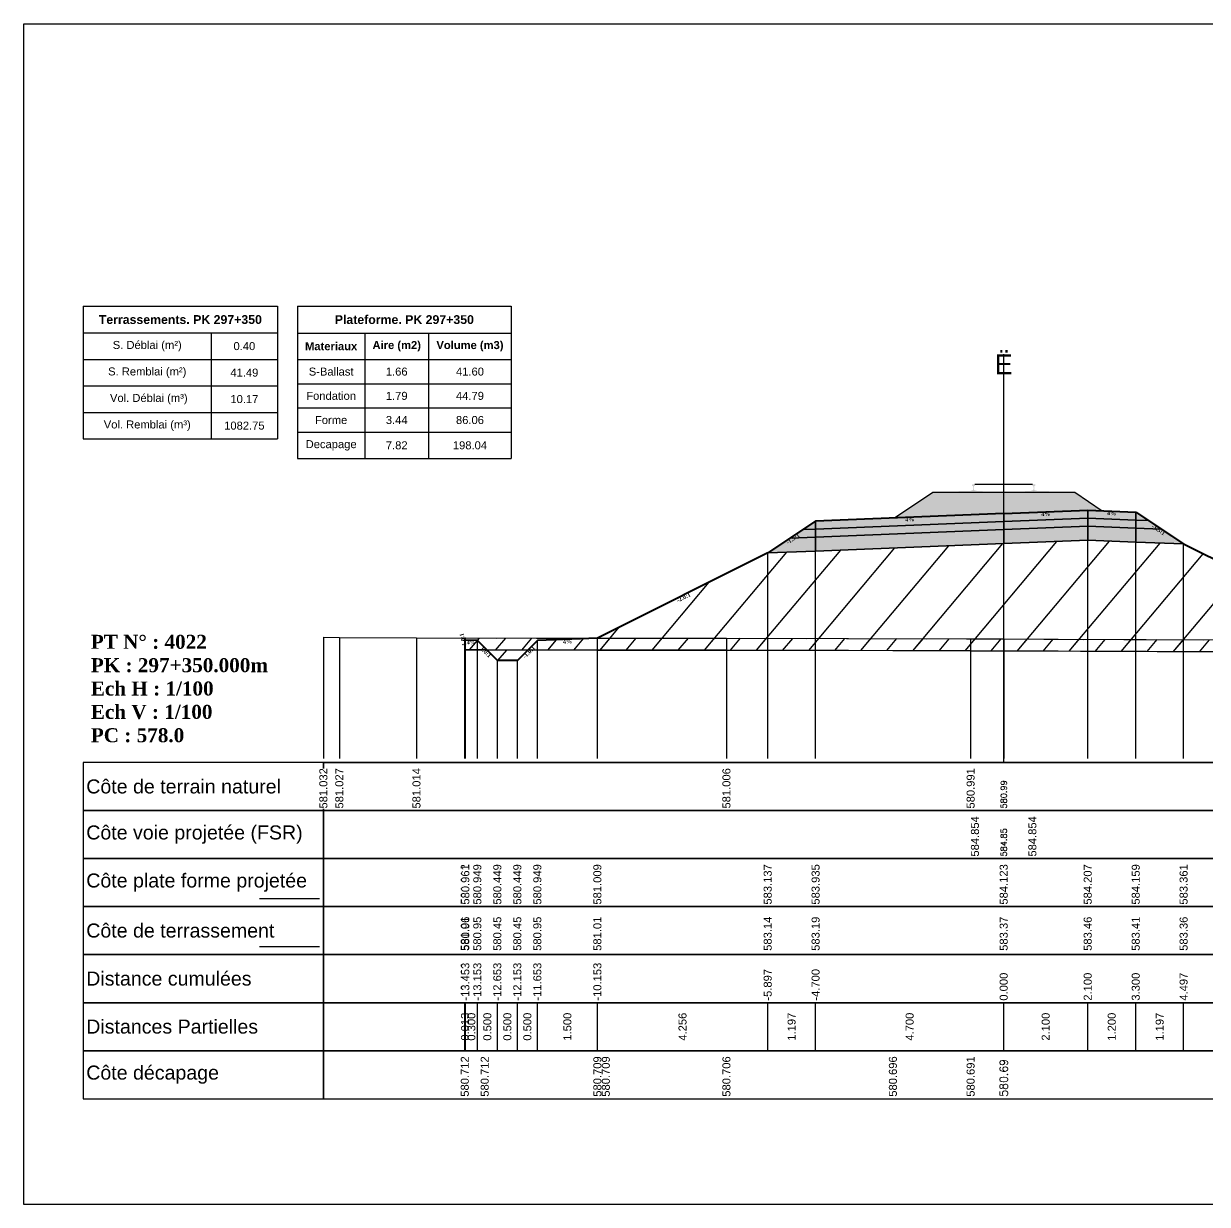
# Model space of a CAD drawing. Header units: millimetres. Extents: x 2762 to 3076, y 916 to 3305.
# Drawn here: x 3026.54 to 3056.12, y 2227.65 to 2257.15 of the extents above; entities that cross this region are included whole.
import ezdxf

# ---------------------------------------------------------------- set-up
doc = ezdxf.new("R2010")
doc.units = ezdxf.units.MM
doc.header["$LTSCALE"] = 2
doc.linetypes.add('CACHE', pattern=[9.525, 6.35, -3.175])
doc.linetypes.add('DASHED', pattern=[0.75, 0.5, -0.25])
for name, color, linetype in [('C-ANNO-TABL', 1, 'Continuous'), ('C-ANNO-TABL-TEXT', 150, 'Continuous'), ('C-ANNO-TABL-TITL', 150, 'Continuous'), ('C-ANNO-TABL-TTBL', 5, 'Continuous'), ('C-ROAD-CORR', 5, 'Continuous'), ('C-ROAD-SCTN', 7, 'Continuous')]:
    doc.layers.add(name, color=color, linetype=linetype)
doc.styles.add('ARIAL', font='arial.ttf')
doc.styles.add('C3D_Etiquette', font='romans.shx')
doc.styles.add('C3D_Profil_Travers', font='romans.shx')
doc.styles.get("Standard").update_dxf_attribs({"font": 'arial.ttf'})

msp = doc.modelspace()

# ---------------------------------------------------------------- hatches: boundary and pattern name
at = {"linetype": 'Continuous', "lineweight": -3}
msp.add_hatch(color=254, dxfattribs=at).paths.add_polyline_path([(3049.812, 2245.255), (3049.812, 2245.44), (3049.927, 2245.461), (3050.275, 2245.461), (3050.275, 2245.466), (3050.201, 2245.466), (3050.201, 2245.476), (3050.202, 2245.477), (3050.204, 2245.478), (3050.205, 2245.478), (3050.225, 2245.48), (3050.228, 2245.48), (3050.231, 2245.481), (3050.259, 2245.492), (3050.262, 2245.493), (3050.263, 2245.494), (3050.264, 2245.496), (3050.265, 2245.5), (3050.266, 2245.507), (3050.267, 2245.516), (3050.268, 2245.527), (3050.268, 2245.55), (3050.267, 2245.566), (3050.267, 2245.573), (3050.266, 2245.579), (3050.265, 2245.583), (3050.265, 2245.585), (3050.264, 2245.588), (3050.263, 2245.59), (3050.262, 2245.592), (3050.261, 2245.593), (3050.26, 2245.594), (3050.244, 2245.599), (3050.242, 2245.601), (3050.241, 2245.602), (3050.24, 2245.603), (3050.24, 2245.606), (3050.24, 2245.624), (3050.241, 2245.628), (3050.242, 2245.631), (3050.244, 2245.633), (3050.246, 2245.634), (3050.249, 2245.636), (3050.25, 2245.636), (3050.254, 2245.637), (3050.258, 2245.637), (3050.261, 2245.638), (3050.265, 2245.638), (3050.27, 2245.638), (3050.273, 2245.638), (3050.276, 2245.638), (3050.28, 2245.638), (3050.283, 2245.638), (3050.287, 2245.638), (3050.292, 2245.638), (3050.295, 2245.637), (3050.299, 2245.637), (3050.303, 2245.636), (3050.304, 2245.636), (3050.306, 2245.634), (3050.309, 2245.633), (3050.311, 2245.631), (3050.312, 2245.628), (3050.312, 2245.624), (3050.312, 2245.606), (3050.312, 2245.603), (3050.312, 2245.602), (3050.311, 2245.601), (3050.309, 2245.599), (3050.293, 2245.594), (3050.292, 2245.593), (3050.29, 2245.592), (3050.289, 2245.59), (3050.289, 2245.588), (3050.288, 2245.585), (3050.287, 2245.583), (3050.287, 2245.579), (3050.286, 2245.573), (3050.285, 2245.566), (3050.285, 2245.55), (3050.285, 2245.527), (3050.286, 2245.516), (3050.287, 2245.507), (3050.288, 2245.5), (3050.289, 2245.496), (3050.29, 2245.494), (3050.291, 2245.493), (3050.293, 2245.492), (3050.322, 2245.481), (3050.325, 2245.48), (3050.328, 2245.48), (3050.348, 2245.478), (3050.349, 2245.478), (3050.35, 2245.477), (3050.351, 2245.476), (3050.351, 2245.466), (3050.277, 2245.466), (3050.277, 2245.461), (3050.481, 2245.461), (3050.613, 2245.43), (3051.447, 2245.43), (3051.578, 2245.461), (3051.782, 2245.461), (3051.782, 2245.466), (3051.708, 2245.466), (3051.708, 2245.476), (3051.709, 2245.477), (3051.711, 2245.478), (3051.712, 2245.478), (3051.732, 2245.48), (3051.735, 2245.48), (3051.738, 2245.481), (3051.766, 2245.492), (3051.769, 2245.493), (3051.77, 2245.494), (3051.771, 2245.496), (3051.772, 2245.5), (3051.773, 2245.507), (3051.774, 2245.516), (3051.775, 2245.527), (3051.775, 2245.55), (3051.774, 2245.566), (3051.774, 2245.573), (3051.773, 2245.579), (3051.772, 2245.583), (3051.772, 2245.585), (3051.771, 2245.588), (3051.77, 2245.59), (3051.769, 2245.592), (3051.768, 2245.593), (3051.767, 2245.594), (3051.751, 2245.599), (3051.749, 2245.601), (3051.748, 2245.602), (3051.747, 2245.603), (3051.747, 2245.606), (3051.747, 2245.624), (3051.748, 2245.628), (3051.749, 2245.631), (3051.751, 2245.633), (3051.753, 2245.634), (3051.756, 2245.636), (3051.757, 2245.636), (3051.761, 2245.637), (3051.765, 2245.637), (3051.768, 2245.638), (3051.772, 2245.638), (3051.777, 2245.638), (3051.78, 2245.638), (3051.783, 2245.638), (3051.787, 2245.638), (3051.79, 2245.638), (3051.794, 2245.638), (3051.799, 2245.638), (3051.802, 2245.637), (3051.806, 2245.637), (3051.81, 2245.636), (3051.811, 2245.636), (3051.813, 2245.634), (3051.816, 2245.633), (3051.818, 2245.631), (3051.819, 2245.628), (3051.819, 2245.624), (3051.819, 2245.606), (3051.819, 2245.603), (3051.819, 2245.602), (3051.818, 2245.601), (3051.816, 2245.599), (3051.8, 2245.594), (3051.799, 2245.593), (3051.797, 2245.592), (3051.796, 2245.59), (3051.796, 2245.588), (3051.795, 2245.585), (3051.794, 2245.583), (3051.794, 2245.579), (3051.793, 2245.573), (3051.792, 2245.566), (3051.792, 2245.55), (3051.792, 2245.527), (3051.793, 2245.516), (3051.794, 2245.507), (3051.795, 2245.5), (3051.796, 2245.496), (3051.797, 2245.494), (3051.798, 2245.493), (3051.8, 2245.492), (3051.829, 2245.481), (3051.832, 2245.48), (3051.835, 2245.48), (3051.855, 2245.478), (3051.856, 2245.478), (3051.857, 2245.477), (3051.858, 2245.476), (3051.858, 2245.466), (3051.784, 2245.466), (3051.784, 2245.461), (3052.132, 2245.461), (3052.247, 2245.44), (3052.247, 2245.255)])
h = msp.add_hatch(dxfattribs=at)
h.set_pattern_fill('GRAVEL', color=252, scale=0.009, style=0)
h.set_pattern_definition([(228.0128, (3048.461781, 2245.026452), (-1.8288, -2.0574), [0.030755, -3.0447435]), (184.96974, (3048.441207, 2245.003592), (2.743199999, 0.228600013), [0.0527764, -5.2248644]), (132.51045, (3048.388629, 2244.99902), (2.286, -2.5146), [0.0372133, -3.684125]), (267.2737, (3048.299475, 2244.94187), (0.2286, 4.572), [0.0480604, -4.7579794]), (292.83365, (3048.297189, 2244.893864), (-1.143, 2.7432), [0.047127, -4.6655827]), (357.2737, (3048.315477, 2244.85043), (-4.572, 0.2286), [0.0480604, -4.7579794]), (37.69424, (3048.363483, 2244.848144), (-2.9718, -2.286), [0.0635574, -6.2921804]), (72.25533, (3048.413775, 2244.887006), (1.6002, 5.0292), [0.0600048, -5.940473]), (121.42957, (3048.432063, 2244.944156), (-1.8288, 2.9718), [0.048223, -4.774099]), (175.23636, (3048.406917, 2244.985304), (2.5146, -0.2286), [0.055054, -2.697654]), (222.39744, (3048.352053, 2244.9898764), (-2.7432, -2.5146), [0.071197, -7.0485095]), (138.81407, (3048.52579, 2244.939584), (-1.6002, 1.3716), [0.0243004, -2.405751]), (171.46923, (3048.507501, 2244.955586), (2.9718, -0.4572), [0.0462314, -4.5769175]), (225, (3048.46178, 2244.96244), (-3e-17, -0.2286), [0.032329, -0.29096]), (203.1986, (3048.44578, 2244.989876), (1.143, 0.4572), [0.01741, -1.723556]), (291.8014, (3048.429777, 2244.98302), (-0.2286, 0.6858), [0.024621, -1.206428]), (30.9638, (3048.43892, 2244.96016), (0.6858, 0.4572), [0.039989, -1.292967]), (161.565, (3048.47321, 2244.98073), (0.4572, -0.2286), [0.028916, -0.693981]), (16.38954, (3048.297189, 2244.983018), (2.286, 0.6858), [0.040508, -4.0102944]), (70.34618, (3048.336051, 2244.994448), (-0.9144, -2.5146), [0.033984, -3.3643994]), (293.1986, (3048.47321, 2245.026452), (-0.4572, 1.143), [0.034819, -1.7061465]), (343.61046, (3048.486927, 2244.994448), (-2.286, 0.6858), [0.040508, -4.0102944]), (339.44395, (3048.29719, 2244.841286), (-1.143, 0.4572), [0.039063, -1.914096]), (294.77514, (3048.333765, 2244.82757), (-1.143, 2.5146), [0.0327305, -3.2403234]), (66.8014, (3048.475497, 2244.797852), (0.4572, 1.143), [0.034819, -1.7061465]), (17.35402, (3048.489213, 2244.829856), (-2.9718, -0.9144), [0.0383204, -3.793714]), (69.44395, (3048.363483, 2244.797852), (-0.4572, -1.143), [0.0195316, -1.933628]), (101.3099, (3048.46178, 2244.797852), (-0.2286, 0.9144), [0.011656, -1.1539795]), (165.9638, (3048.459495, 2244.80928), (0.6858, -0.2286), [0.047127, -0.895415]), (186.009, (3048.413775, 2244.820712), (2.286, 0.2286), [0.043674, -4.323723]), (303.69, (3048.43892, 2244.939584), (-0.2286, 0.4572), [0.032969, -0.79126]), (353.15723, (3048.457209, 2244.912152), (3.8862, -0.4572), [0.05756, -5.698441]), (60.9454, (3048.51436, 2244.905294), (-0.9144, -1.6002), [0.023536, -2.330045]), (90, (3048.5258, 2244.92587), (-0.2286, 0.2286), [0.013716, -0.214884]), (120.25644, (3048.409203, 2244.82757), (0.9144, -1.6002), [0.031758, -3.1440547]), (48.0128, (3048.393201, 2244.855002), (1.8288, 2.0574), [0.06151, -3.0139886]), (0, (3048.43435, 2244.90072), (0.2286, 0.2286), [0.059436, -0.169164]), (325.30485, (3048.493785, 2244.900722), (2.286, -1.6002), [0.036145, -3.5783385]), (254.0546, (3048.523503, 2244.880148), (-0.2286, -0.9144), [0.033285, -1.6309485]), (207.64598, (3048.514359, 2244.848144), (-4.3434, -2.286), [0.054193, -5.365122]), (175.42608, (3048.466353, 2244.822998), (-2.9718, 0.2286), [0.0573327, -5.675926])])
h.paths.add_polyline_path([(3048.297, 2244.798), (3049.255, 2245.436), (3052.805, 2245.436), (3053.494, 2244.977), (3053.13, 2244.991)])
h = msp.add_hatch(color=11, dxfattribs=at)
h.paths.add_polyline_path([(3054.33, 2244.743), (3054.33, 2244.943), (3054.649, 2244.73)])
h.paths.add_polyline_path([(3053.13, 2244.791), (3053.13, 2244.991), (3054.33, 2244.943), (3054.33, 2244.743)])
h.paths.add_polyline_path([(3051.03, 2244.707), (3051.03, 2244.907), (3053.13, 2244.991), (3053.13, 2244.791)])
h.paths.add_polyline_path([(3046.33, 2244.519), (3046.33, 2244.719), (3051.03, 2244.907), (3051.03, 2244.707)])
h.paths.add_polyline_path([(3046.01, 2244.506), (3046.33, 2244.719), (3046.33, 2244.519)])
h = msp.add_hatch(color=30, dxfattribs=at)
h.paths.add_polyline_path([(3054.33, 2244.543), (3054.33, 2244.743), (3054.649, 2244.73), (3054.968, 2244.518)])
h.paths.add_polyline_path([(3053.13, 2244.591), (3053.13, 2244.791), (3054.33, 2244.743), (3054.33, 2244.543)])
h.paths.add_polyline_path([(3051.03, 2244.507), (3051.03, 2244.707), (3053.13, 2244.791), (3053.13, 2244.591)])
h.paths.add_polyline_path([(3046.33, 2244.319), (3046.33, 2244.519), (3051.03, 2244.707), (3051.03, 2244.507)])
h.paths.add_polyline_path([(3045.691, 2244.294), (3046.01, 2244.506), (3046.33, 2244.519), (3046.33, 2244.319)])
h = msp.add_hatch(color=83, dxfattribs=at)
h.paths.add_polyline_path([(3054.33, 2244.193), (3054.33, 2244.543), (3054.968, 2244.518), (3055.526, 2244.145)])
h.paths.add_polyline_path([(3053.13, 2244.241), (3053.13, 2244.591), (3054.33, 2244.543), (3054.33, 2244.193)])
h.paths.add_polyline_path([(3051.03, 2244.157), (3051.03, 2244.507), (3053.13, 2244.591), (3053.13, 2244.241)])
h.paths.add_polyline_path([(3046.33, 2243.969), (3046.33, 2244.319), (3051.03, 2244.507), (3051.03, 2244.157)])
h.paths.add_polyline_path([(3045.133, 2243.921), (3045.691, 2244.294), (3046.33, 2244.319), (3046.33, 2243.969)])
h = msp.add_hatch(dxfattribs=at)
h.set_pattern_fill('_U', color=3, angle=50, style=0, pattern_type=0)
h.set_pattern_definition([(50, (3063.0972, 2241.449), (-0.766044, 0.642788), [])])
h.paths.add_polyline_path([(3063.097, 2241.449), (3063.331, 2241.683), (3063.631, 2241.695), (3063.645, 2241.75), (3063.645, 2241.45)])
h.paths.add_polyline_path([(3039.138, 2241.495), (3039.377, 2241.733), (3040.877, 2241.793), (3045.133, 2243.921), (3053.13, 2244.241), (3055.526, 2244.145), (3060.331, 2241.743), (3061.831, 2241.683), (3062.067, 2241.447), (3058.38, 2241.439), (3050.204, 2241.475), (3044.102, 2241.49)])
h.paths.add_polyline_path([(3037.564, 2241.496), (3037.564, 2241.796), (3037.577, 2241.745), (3037.877, 2241.733), (3038.114, 2241.496)])
h = msp.add_hatch(dxfattribs=at)
h.set_pattern_fill('_U', color=150, scale=0.5, angle=50, style=0, pattern_type=0)
h.set_pattern_definition([(50, (3063.0972, 2241.449), (-0.383022, 0.321394), [])])
h.paths.add_polyline_path([(3063.097, 2241.449), (3063.331, 2241.683), (3063.631, 2241.695), (3063.645, 2241.75), (3063.645, 2241.45)])
h.paths.add_polyline_path([(3060.331, 2241.743), (3063.645, 2241.75), (3063.631, 2241.695), (3063.331, 2241.683), (3063.097, 2241.449), (3062.067, 2241.447), (3061.831, 2241.683)])
h.paths.add_polyline_path([(3039.138, 2241.495), (3039.377, 2241.733), (3040.877, 2241.793), (3044.102, 2241.79), (3050.204, 2241.775), (3058.38, 2241.739), (3060.331, 2241.743), (3061.831, 2241.683), (3062.067, 2241.447), (3058.38, 2241.439), (3050.204, 2241.475), (3044.102, 2241.49)])
h.paths.add_polyline_path([(3037.564, 2241.796), (3040.877, 2241.793), (3039.377, 2241.733), (3039.138, 2241.495), (3038.114, 2241.496), (3037.877, 2241.733), (3037.577, 2241.745)])
h.paths.add_polyline_path([(3037.564, 2241.496), (3037.564, 2241.796), (3037.577, 2241.745), (3037.877, 2241.733), (3038.114, 2241.496)])
h = msp.add_hatch(dxfattribs=at)
h.set_pattern_fill('_U', color=1, angle=50, style=0, pattern_type=0)
h.set_pattern_definition([(50, (3062.0673, 2241.4468), (-0.766044, 0.642788), [])])
h.paths.add_polyline_path([(3062.067, 2241.447), (3063.097, 2241.449), (3062.831, 2241.183), (3062.331, 2241.183)])
h.paths.add_polyline_path([(3038.114, 2241.496), (3039.138, 2241.495), (3038.877, 2241.233), (3038.377, 2241.233)])

# ---------------------------------------------------------------- linework, layer by layer
at = {"color": 7, "linetype": 'Continuous', "lineweight": -3}
for p, q in [((3051.03, 2238.684), (3051.03, 2248.884)), ((3034.029, 2238.684), (3068.031, 2238.684)), ((3037.564, 2231.484), (3037.564, 2232.684)), ((3037.577, 2231.484), (3037.577, 2232.684)), ((3037.577, 2231.484), (3037.577, 2232.684)), ((3037.877, 2231.484), (3037.877, 2232.684)), ((3037.877, 2231.484), (3037.877, 2232.684)), ((3038.377, 2231.484), (3038.377, 2232.684)), ((3038.377, 2231.484), (3038.377, 2232.684)), ((3038.877, 2231.484), (3038.877, 2232.684)), ((3038.877, 2231.484), (3038.877, 2232.684)), ((3039.377, 2231.484), (3039.377, 2232.684)), ((3039.377, 2231.484), (3039.377, 2232.684)), ((3040.877, 2231.484), (3040.877, 2232.684)), ((3040.877, 2231.484), (3040.877, 2232.684)), ((3045.133, 2231.484), (3045.133, 2232.684)), ((3045.133, 2231.484), (3045.133, 2232.684)), ((3046.33, 2231.484), (3046.33, 2232.684)), ((3046.33, 2231.484), (3046.33, 2232.684)), ((3051.03, 2231.484), (3051.03, 2232.684)), ((3051.03, 2231.484), (3051.03, 2232.684)), ((3053.13, 2231.484), (3053.13, 2232.684)), ((3053.13, 2231.484), (3053.13, 2232.684)), ((3054.33, 2231.484), (3054.33, 2232.684)), ((3054.33, 2231.484), (3054.33, 2232.684)), ((3055.526, 2231.484), (3055.526, 2232.684)), ((3055.526, 2231.484), (3055.526, 2232.684))]:
    msp.add_line(p, q, dxfattribs=at)
at = {"color": 251, "linetype": 'Continuous', "lineweight": -3}
for p, q in [((3048.297, 2244.798), (3049.255, 2245.436)), ((3049.255, 2245.436), (3052.805, 2245.436)), ((3052.805, 2245.436), (3053.494, 2244.977)), ((3053.13, 2244.991), (3048.297, 2244.798)), ((3051.03, 2244.907), (3053.13, 2244.991)), ((3053.494, 2244.977), (3053.13, 2244.991)), ((3053.13, 2244.791), (3053.13, 2244.991)), ((3053.13, 2244.991), (3054.33, 2244.943)), ((3053.13, 2244.991), (3053.13, 2244.791)), ((3046.01, 2244.506), (3046.33, 2244.719)), ((3046.33, 2244.719), (3051.03, 2244.907)), ((3046.33, 2244.519), (3046.33, 2244.719)), ((3046.33, 2244.719), (3046.33, 2244.519)), ((3051.03, 2244.707), (3046.33, 2244.519)), ((3051.03, 2244.707), (3051.03, 2244.907)), ((3051.03, 2244.907), (3051.03, 2244.707)), ((3053.13, 2244.791), (3051.03, 2244.707)), ((3054.33, 2244.743), (3053.13, 2244.791)), ((3054.33, 2244.743), (3054.33, 2244.943)), ((3054.33, 2244.943), (3054.649, 2244.73)), ((3054.33, 2244.943), (3054.33, 2244.743)), ((3054.649, 2244.73), (3054.33, 2244.743)), ((3046.33, 2244.519), (3046.01, 2244.506))]:
    msp.add_line(p, q, dxfattribs=at)
at = {"color": 53, "linetype": 'Continuous', "lineweight": -3}
for p, q in [((3046.33, 2244.519), (3051.03, 2244.707)), ((3051.03, 2244.707), (3053.13, 2244.791)), ((3051.03, 2244.507), (3051.03, 2244.707)), ((3051.03, 2244.707), (3051.03, 2244.507)), ((3053.13, 2244.591), (3053.13, 2244.791)), ((3053.13, 2244.791), (3054.33, 2244.743)), ((3053.13, 2244.791), (3053.13, 2244.591)), ((3054.33, 2244.543), (3054.33, 2244.743)), ((3054.33, 2244.743), (3054.649, 2244.73)), ((3054.33, 2244.743), (3054.33, 2244.543)), ((3054.649, 2244.73), (3054.968, 2244.518)), ((3045.691, 2244.294), (3046.01, 2244.506)), ((3046.01, 2244.506), (3046.33, 2244.519)), ((3046.33, 2244.319), (3046.33, 2244.519)), ((3046.33, 2244.519), (3046.33, 2244.319)), ((3051.03, 2244.507), (3046.33, 2244.319)), ((3046.33, 2244.319), (3051.03, 2244.507)), ((3053.13, 2244.591), (3051.03, 2244.507)), ((3051.03, 2244.507), (3053.13, 2244.591)), ((3051.03, 2244.157), (3051.03, 2244.507)), ((3051.03, 2244.507), (3051.03, 2244.157)), ((3054.33, 2244.543), (3053.13, 2244.591)), ((3053.13, 2244.241), (3053.13, 2244.591)), ((3053.13, 2244.591), (3054.33, 2244.543)), ((3053.13, 2244.591), (3053.13, 2244.241)), ((3054.968, 2244.518), (3054.33, 2244.543)), ((3054.33, 2244.193), (3054.33, 2244.543)), ((3054.33, 2244.543), (3054.968, 2244.518)), ((3054.33, 2244.543), (3054.33, 2244.193)), ((3054.968, 2244.518), (3055.526, 2244.145)), ((3045.133, 2243.921), (3045.691, 2244.294)), ((3046.33, 2244.319), (3045.691, 2244.294)), ((3045.691, 2244.294), (3046.33, 2244.319)), ((3046.33, 2243.969), (3046.33, 2244.319)), ((3046.33, 2244.319), (3046.33, 2243.969)), ((3051.03, 2244.157), (3046.33, 2243.969)), ((3053.13, 2244.241), (3051.03, 2244.157)), ((3054.33, 2244.193), (3053.13, 2244.241)), ((3055.526, 2244.145), (3054.33, 2244.193)), ((3046.33, 2243.969), (3045.133, 2243.921))]:
    msp.add_line(p, q, dxfattribs=at)
at = {"color": 253, "linetype": 'Continuous', "lineweight": -3}
for p, q in [((3045.133, 2243.921), (3053.13, 2244.241)), ((3053.13, 2244.241), (3055.526, 2244.145)), ((3055.526, 2244.145), (3060.331, 2241.743)), ((3040.877, 2241.793), (3045.133, 2243.921)), ((3037.564, 2241.796), (3040.877, 2241.793)), ((3037.577, 2241.745), (3037.564, 2241.796)), ((3037.564, 2241.496), (3037.564, 2241.796)), ((3037.564, 2241.796), (3037.577, 2241.745)), ((3037.564, 2241.496), (3037.564, 2241.796)), ((3037.564, 2241.796), (3037.577, 2241.745)), ((3037.877, 2241.733), (3037.577, 2241.745)), ((3037.577, 2241.745), (3037.877, 2241.733)), ((3037.577, 2241.745), (3037.877, 2241.733)), ((3038.114, 2241.496), (3037.877, 2241.733)), ((3037.877, 2241.733), (3038.114, 2241.496)), ((3037.877, 2241.733), (3038.114, 2241.496)), ((3039.138, 2241.495), (3039.377, 2241.733)), ((3039.377, 2241.733), (3039.138, 2241.495)), ((3039.138, 2241.495), (3039.377, 2241.733)), ((3039.377, 2241.733), (3040.877, 2241.793)), ((3040.877, 2241.793), (3039.377, 2241.733)), ((3039.377, 2241.733), (3040.877, 2241.793)), ((3040.877, 2241.793), (3044.102, 2241.79)), ((3044.102, 2241.79), (3050.204, 2241.775)), ((3050.204, 2241.775), (3058.38, 2241.739)), ((3038.114, 2241.496), (3037.564, 2241.496)), ((3038.114, 2241.496), (3037.564, 2241.496)), ((3039.138, 2241.495), (3038.114, 2241.496)), ((3038.114, 2241.496), (3039.138, 2241.495)), ((3038.377, 2241.233), (3038.114, 2241.496)), ((3039.138, 2241.495), (3038.877, 2241.233)), ((3044.102, 2241.49), (3039.138, 2241.495)), ((3044.102, 2241.49), (3039.138, 2241.495)), ((3050.204, 2241.475), (3044.102, 2241.49)), ((3050.204, 2241.475), (3044.102, 2241.49)), ((3058.38, 2241.439), (3050.204, 2241.475)), ((3058.38, 2241.439), (3050.204, 2241.475)), ((3038.877, 2241.233), (3038.377, 2241.233))]:
    msp.add_line(p, q, dxfattribs=at)
at = {"color": 8, "linetype": 'CACHE', "lineweight": -3}
for p, q in [((3051.03, 2238.784), (3051.03, 2244.157)), ((3051.03, 2238.784), (3051.03, 2244.157)), ((3053.13, 2238.784), (3053.13, 2244.241)), ((3054.33, 2238.784), (3054.33, 2244.193)), ((3055.526, 2238.784), (3055.526, 2244.145)), ((3045.133, 2238.784), (3045.133, 2243.921)), ((3046.33, 2238.784), (3046.33, 2243.969)), ((3037.564, 2238.784), (3037.564, 2241.796)), ((3037.577, 2238.784), (3037.577, 2241.745)), ((3037.877, 2238.784), (3037.877, 2241.733)), ((3039.377, 2238.784), (3039.377, 2241.733)), ((3040.877, 2238.784), (3040.877, 2241.793)), ((3038.377, 2238.784), (3038.377, 2241.233)), ((3038.877, 2238.784), (3038.877, 2241.233))]:
    msp.add_line(p, q, dxfattribs=at)
at = {"color": 105, "linetype": 'DASHED', "lineweight": -3, "ltscale": 2}
for p, q in [((3034.03, 2241.816), (3034.429, 2241.811)), ((3034.429, 2241.811), (3036.357, 2241.797)), ((3036.357, 2241.797), (3044.102, 2241.79)), ((3044.102, 2241.79), (3050.204, 2241.775)), ((3050.204, 2241.775), (3051.03, 2241.771)), ((3051.03, 2241.771), (3058.38, 2241.739))]:
    msp.add_line(p, q, dxfattribs=at)
at = {"color": 98, "linetype": 'CACHE', "lineweight": -3}
for p, q in [((3034.03, 2241.816), (3034.03, 2238.784)), ((3034.429, 2241.811), (3034.429, 2238.784)), ((3036.357, 2241.797), (3036.357, 2238.784)), ((3044.102, 2241.79), (3044.102, 2238.784)), ((3050.204, 2241.775), (3050.204, 2238.784)), ((3051.03, 2241.771), (3051.03, 2238.784))]:
    msp.add_line(p, q, dxfattribs=at)
at = {"color": 6, "linetype": 'Continuous', "lineweight": -3}
for p, q in [((3037.564, 2241.496), (3038.062, 2241.496)), ((3038.062, 2241.496), (3040.877, 2241.493)), ((3040.877, 2241.493), (3041.088, 2241.493)), ((3041.088, 2241.493), (3044.102, 2241.49)), ((3044.102, 2241.49), (3048.262, 2241.48)), ((3048.262, 2241.48), (3050.204, 2241.475)), ((3050.204, 2241.475), (3051.03, 2241.471)), ((3051.03, 2241.471), (3058.38, 2241.439))]:
    msp.add_line(p, q, dxfattribs=at)
at = {"color": 154, "linetype": 'Continuous', "lineweight": -3}
msp.add_line((3032.429, 2235.284), (3033.929, 2235.284), dxfattribs=at)
at = {"color": 1, "linetype": 'Continuous', "lineweight": -3}
msp.add_line((3032.429, 2234.084), (3033.929, 2234.084), dxfattribs=at)
at = {"color": 7, "linetype": 'Continuous', "lineweight": -3}
for points in [[(3034.029, 2237.484), (3034.029, 2238.684), (3028.029, 2238.684), (3028.029, 2237.484)], [(3034.029, 2237.484), (3068.031, 2237.484), (3068.031, 2238.684), (3034.029, 2238.684)], [(3034.029, 2236.284), (3034.029, 2237.484), (3028.029, 2237.484), (3028.029, 2236.284)], [(3034.029, 2236.284), (3068.031, 2236.284), (3068.031, 2237.484), (3034.029, 2237.484)], [(3034.029, 2235.084), (3034.029, 2236.284), (3028.029, 2236.284), (3028.029, 2235.084)], [(3034.029, 2235.084), (3068.031, 2235.084), (3068.031, 2236.284), (3034.029, 2236.284)], [(3034.029, 2233.884), (3034.029, 2235.084), (3028.029, 2235.084), (3028.029, 2233.884)], [(3034.029, 2233.884), (3068.031, 2233.884), (3068.031, 2235.084), (3034.029, 2235.084)], [(3034.029, 2232.684), (3034.029, 2233.884), (3028.029, 2233.884), (3028.029, 2232.684)], [(3034.029, 2232.684), (3068.031, 2232.684), (3068.031, 2233.884), (3034.029, 2233.884)], [(3034.029, 2231.484), (3034.029, 2232.684), (3028.029, 2232.684), (3028.029, 2231.484)], [(3034.029, 2231.484), (3068.031, 2231.484), (3068.031, 2232.684), (3034.029, 2232.684)], [(3034.029, 2230.284), (3034.029, 2231.484), (3028.029, 2231.484), (3028.029, 2230.284)], [(3034.029, 2230.284), (3068.031, 2230.284), (3068.031, 2231.484), (3034.029, 2231.484)]]:
    msp.add_3dface(points, dxfattribs=at)
at = {"layer": 'C-ANNO-TABL', "color": 7, "linetype": 'Continuous', "lineweight": -3}
for p, q in [((3028.029, 2249.419), (3031.228, 2249.419)), ((3031.228, 2249.419), (3032.882, 2249.419)), ((3031.228, 2249.419), (3031.228, 2248.757)), ((3033.382, 2249.416), (3035.064, 2249.416)), ((3035.064, 2249.416), (3036.66, 2249.416)), ((3035.064, 2249.416), (3035.064, 2248.754)), ((3036.66, 2249.416), (3038.723, 2249.416)), ((3036.66, 2249.416), (3036.66, 2248.754)), ((3028.029, 2248.757), (3031.228, 2248.757)), ((3031.228, 2248.757), (3032.882, 2248.757)), ((3031.228, 2248.757), (3031.228, 2248.095)), ((3033.382, 2248.754), (3035.064, 2248.754)), ((3035.064, 2248.754), (3036.66, 2248.754)), ((3035.064, 2248.754), (3035.064, 2248.147)), ((3036.66, 2248.754), (3038.723, 2248.754)), ((3036.66, 2248.754), (3036.66, 2248.147)), ((3028.029, 2248.095), (3031.228, 2248.095)), ((3031.228, 2248.095), (3032.882, 2248.095)), ((3031.228, 2248.095), (3031.228, 2247.432)), ((3033.382, 2248.147), (3035.064, 2248.147)), ((3035.064, 2248.147), (3036.66, 2248.147)), ((3035.064, 2248.147), (3035.064, 2247.543)), ((3036.66, 2248.147), (3038.723, 2248.147)), ((3036.66, 2248.147), (3036.66, 2247.543)), ((3028.029, 2247.432), (3031.228, 2247.432)), ((3031.228, 2247.432), (3032.882, 2247.432)), ((3031.228, 2247.432), (3031.228, 2246.77)), ((3033.382, 2247.543), (3035.064, 2247.543)), ((3035.064, 2247.543), (3036.66, 2247.543)), ((3035.064, 2247.543), (3035.064, 2246.939)), ((3036.66, 2247.543), (3038.723, 2247.543)), ((3036.66, 2247.543), (3036.66, 2246.939)), ((3033.382, 2246.939), (3035.064, 2246.939)), ((3035.064, 2246.939), (3036.66, 2246.939)), ((3035.064, 2246.939), (3035.064, 2246.28)), ((3036.66, 2246.939), (3038.723, 2246.939)), ((3036.66, 2246.939), (3036.66, 2246.28))]:
    msp.add_line(p, q, dxfattribs=at)
at = {"layer": 'C-ANNO-TABL-TTBL', "color": 7, "linetype": 'Continuous', "lineweight": -3}
for p, q in [((3028.029, 2250.084), (3032.882, 2250.084)), ((3028.029, 2250.084), (3028.029, 2249.419)), ((3032.882, 2250.084), (3032.882, 2249.419)), ((3033.382, 2250.084), (3038.723, 2250.084)), ((3033.382, 2250.084), (3033.382, 2249.416)), ((3038.723, 2250.084), (3038.723, 2249.416)), ((3028.029, 2249.419), (3028.029, 2248.757)), ((3032.882, 2249.419), (3032.882, 2248.757)), ((3033.382, 2249.416), (3033.382, 2248.754)), ((3038.723, 2249.416), (3038.723, 2248.754)), ((3028.029, 2248.757), (3028.029, 2248.095)), ((3032.882, 2248.757), (3032.882, 2248.095)), ((3033.382, 2248.754), (3033.382, 2248.147)), ((3038.723, 2248.754), (3038.723, 2248.147)), ((3028.029, 2248.095), (3028.029, 2247.432)), ((3032.882, 2248.095), (3032.882, 2247.432)), ((3033.382, 2248.147), (3033.382, 2247.543)), ((3038.723, 2248.147), (3038.723, 2247.543)), ((3028.029, 2247.432), (3028.029, 2246.77)), ((3032.882, 2247.432), (3032.882, 2246.77)), ((3033.382, 2247.543), (3033.382, 2246.939)), ((3038.723, 2247.543), (3038.723, 2246.939)), ((3028.029, 2246.77), (3031.228, 2246.77)), ((3031.228, 2246.77), (3032.882, 2246.77)), ((3033.382, 2246.939), (3033.382, 2246.28)), ((3038.723, 2246.939), (3038.723, 2246.28)), ((3033.382, 2246.28), (3035.064, 2246.28)), ((3035.064, 2246.28), (3036.66, 2246.28)), ((3036.66, 2246.28), (3038.723, 2246.28))]:
    msp.add_line(p, q, dxfattribs=at)
at = {"layer": 'C-ROAD-CORR', "color": 1, "linetype": 'Continuous', "lineweight": 40}
for p, q in [((3051.03, 2244.907), (3053.13, 2244.991)), ((3053.13, 2244.991), (3054.33, 2244.943)), ((3046.33, 2244.719), (3045.133, 2243.921)), ((3051.03, 2244.907), (3046.33, 2244.719)), ((3054.33, 2244.943), (3055.526, 2244.145)), ((3055.526, 2244.145), (3060.331, 2241.743)), ((3045.133, 2243.921), (3040.877, 2241.793)), ((3037.577, 2241.745), (3037.564, 2241.796)), ((3037.877, 2241.733), (3037.577, 2241.745)), ((3038.377, 2241.233), (3037.877, 2241.733)), ((3039.377, 2241.733), (3038.877, 2241.233)), ((3040.877, 2241.793), (3039.377, 2241.733)), ((3038.877, 2241.233), (3038.377, 2241.233))]:
    msp.add_line(p, q, dxfattribs=at)
at = {"layer": 'C-ROAD-CORR', "color": 102, "linetype": 'Continuous', "lineweight": -3, "ltscale": 0.5}
for p, q in [((3051.03, 2244.157), (3046.33, 2243.969)), ((3051.03, 2244.157), (3053.13, 2244.241)), ((3053.13, 2244.241), (3054.33, 2244.193)), ((3054.33, 2244.193), (3055.526, 2244.145)), ((3046.33, 2243.969), (3045.133, 2243.921))]:
    msp.add_line(p, q, dxfattribs=at)
at = {"layer": 'C-ROAD-CORR', "color": 1, "linetype": 'Continuous', "lineweight": -3}
for p, q in [((3038.377, 2241.233), (3037.877, 2241.733)), ((3039.377, 2241.733), (3038.877, 2241.233))]:
    msp.add_line(p, q, dxfattribs=at)
at = {"layer": 'C-ROAD-SCTN', "color": 154, "linetype": 'Continuous', "lineweight": -3}
for p, q in [((3050.312, 2245.638), (3051.03, 2245.638)), ((3051.03, 2245.638), (3051.747, 2245.638)), ((3051.03, 2244.907), (3053.13, 2244.991)), ((3053.13, 2244.991), (3054.33, 2244.943)), ((3045.133, 2243.921), (3046.33, 2244.719)), ((3046.33, 2244.719), (3051.03, 2244.907)), ((3054.33, 2244.943), (3055.526, 2244.145)), ((3055.526, 2244.145), (3060.331, 2241.743)), ((3040.877, 2241.793), (3045.133, 2243.921)), ((3037.564, 2241.796), (3037.577, 2241.745)), ((3037.577, 2241.745), (3037.877, 2241.733)), ((3037.877, 2241.733), (3038.377, 2241.233)), ((3038.877, 2241.233), (3039.377, 2241.733)), ((3039.377, 2241.733), (3040.877, 2241.793)), ((3038.377, 2241.233), (3038.877, 2241.233))]:
    msp.add_line(p, q, dxfattribs=at)
at = {"layer": 'C-ROAD-SCTN', "color": 140, "linetype": 'Continuous', "lineweight": -3}
for p, q in [((3048.297, 2244.798), (3049.255, 2245.436)), ((3049.255, 2245.436), (3049.298, 2245.436)), ((3049.298, 2245.436), (3051.03, 2245.436)), ((3051.03, 2245.436), (3052.761, 2245.436)), ((3052.761, 2245.436), (3052.805, 2245.436)), ((3052.805, 2245.436), (3053.494, 2244.977))]:
    msp.add_line(p, q, dxfattribs=at)
at = {"layer": 'C-ROAD-SCTN', "color": 1, "linetype": 'Continuous', "lineweight": -3}
for p, q in [((3046.33, 2243.969), (3051.03, 2244.157)), ((3051.03, 2244.157), (3053.13, 2244.241)), ((3053.13, 2244.241), (3054.33, 2244.193)), ((3054.33, 2244.193), (3055.526, 2244.145)), ((3055.526, 2244.145), (3060.331, 2241.743)), ((3040.877, 2241.793), (3045.133, 2243.921)), ((3045.133, 2243.921), (3046.33, 2243.969)), ((3037.564, 2241.796), (3037.577, 2241.745)), ((3037.577, 2241.745), (3037.877, 2241.733)), ((3037.877, 2241.733), (3038.377, 2241.233)), ((3038.877, 2241.233), (3039.377, 2241.733)), ((3039.377, 2241.733), (3040.877, 2241.793)), ((3038.377, 2241.233), (3038.877, 2241.233))]:
    msp.add_line(p, q, dxfattribs=at)

# ---------------------------------------------------------------- texts
at = {"color": 7, "linetype": 'Continuous', "lineweight": -3}
for s, insert, char_height, attachment_point, style in [('{\\fWingdings|b0|i0|c2|p0;Ë}', (3051.03, 2248.384), 0.5, 8, 'C3D_Profil_Travers'), ('{\\fTimes New Roman|b1|i0|c0|p18;PT N° : 4022\\PPK : 297+350.000m\\PEch H : 1/100\\PEch V : 1/100\\PPC : 578.0}', (3028.218, 2239.184), 0.35, 7, 'C3D_Profil_Travers'), ('{\\fArial|b0|i0|c0|p34;Côte de terrain naturel}', (3028.104, 2238.084), 0.35, 4, 'C3D_Etiquette'), ('{\\fArial|b0|i0|c0|p34;Côte plate forme projetée}', (3028.104, 2235.684), 0.35, 4, 'C3D_Etiquette'), ('{\\fArial|b0|i0|c0|p34;Côte de terrassement}', (3028.104, 2234.484), 0.35, 4, 'C3D_Etiquette'), ('{\\fArial|b0|i0|c0|p34;Distance cumulées}', (3028.104, 2233.284), 0.35, 4, 'C3D_Etiquette'), ('{\\fArial|b0|i0|c0|p34;Distances Partielles}', (3028.104, 2232.084), 0.35, 4, 'C3D_Etiquette'), ('{\\fArial|b0|i0|c0|p34;Côte décapage}', (3028.104, 2230.884), 0.35, 4, 'C3D_Etiquette')]:
    msp.add_mtext(s, dxfattribs=dict(at, insert=insert, char_height=char_height, attachment_point=attachment_point, style=style))
at = {"color": 7, "linetype": 'Continuous', "lineweight": -3, "char_height": 0.1, "style": 'C3D_Etiquette'}
for s, insert, width, attachment_point, rotation in [('{\\fTimes New Roman|b1|i0|c0|p18;4%}', (3053.729, 2244.963), 0.42071, 2, 357.7094), ('{\\fTimes New Roman|b1|i0|c0|p18;4%}', (3048.68, 2244.809), 0.42071, 2, 2.2906), ('{\\fTimes New Roman|b1|i0|c0|p18;4%}', (3052.08, 2244.945), 0.37094, 2, 2.2906), ('{\\fTimes New Roman|b1|i0|c0|p18;-1.5:1}', (3045.733, 2244.317), 0.34598, 2, 33.6901), ('{\\fTimes New Roman|b1|i0|c0|p18;-1.5:1}', (3054.926, 2244.541), 0.34598, 2, 326.3099), ('{\\fTimes New Roman|b1|i0|c0|p18;-2.0:1}', (3043.007, 2242.854), 0.34598, 2, 26.5651), ('{\\fTimes New Roman|b1|i0|c0|p18;1.0:1}', (3037.566, 2241.77), 0.29446, 8, 104.0362), ('{\\fTimes New Roman|b1|i0|c0|p18;4%}', (3037.727, 2241.735), 0.37094, 2, 357.7094), ('{\\fTimes New Roman|b1|i0|c0|p18;4%}', (3040.127, 2241.759), 0.42071, 2, 2.2906), ('{\\fTimes New Roman|b1|i0|c0|p18;1.0:1}', (3038.124, 2241.48), 0.29001, 2, 315), ('{\\fTimes New Roman|b1|i0|c0|p18;-1.0:1}', (3039.13, 2241.48), 0.34598, 2, 45)]:
    msp.add_mtext(s, dxfattribs=dict(at, insert=insert, width=width, attachment_point=attachment_point, rotation=rotation))
at = {"color": 7, "linetype": 'Continuous', "lineweight": -3, "rotation": 90, "style": 'C3D_Profil_Travers'}
for s, insert, char_height, attachment_point in [('580.99', (3051.03, 2237.534), 0.15, 4), ('584.85', (3051.03, 2236.334), 0.15, 4), ('{\\fArial|b0|i0|c0|p34;581.01}', (3037.564, 2233.979), 0.2, 4), ('{\\fArial|b0|i0|c0|p34;580.96}', (3037.577, 2233.979), 0.2, 4), ('{\\fArial|b0|i0|c0|p34;580.95}', (3037.877, 2233.979), 0.2, 4), ('{\\fArial|b0|i0|c0|p34;580.45}', (3038.377, 2233.979), 0.2, 4), ('{\\fArial|b0|i0|c0|p34;580.45}', (3038.877, 2233.979), 0.2, 4), ('{\\fArial|b0|i0|c0|p34;580.95}', (3039.377, 2233.979), 0.2, 4), ('{\\fArial|b0|i0|c0|p34;581.01}', (3040.877, 2233.979), 0.2, 4), ('{\\fArial|b0|i0|c0|p34;583.14}', (3045.133, 2233.979), 0.2, 4), ('{\\fArial|b0|i0|c0|p34;583.19}', (3046.33, 2233.979), 0.2, 4), ('{\\fArial|b0|i0|c0|p34;583.37}', (3051.03, 2233.979), 0.2, 4), ('{\\fArial|b0|i0|c0|p34;583.46}', (3053.13, 2233.979), 0.2, 4), ('{\\fArial|b0|i0|c0|p34;583.41}', (3054.33, 2233.979), 0.2, 4), ('{\\fArial|b0|i0|c0|p34;583.36}', (3055.526, 2233.979), 0.2, 4), ('{\\fArial|b0|i0|c0|p34;0.013}', (3037.57, 2232.084), 0.2, 5), ('{\\fArial|b0|i0|c0|p34;0.300}', (3037.727, 2232.084), 0.2, 5), ('{\\fArial|b0|i0|c0|p34;0.500}', (3038.127, 2232.084), 0.2, 5), ('{\\fArial|b0|i0|c0|p34;0.500}', (3038.627, 2232.084), 0.2, 5), ('{\\fArial|b0|i0|c0|p34;0.500}', (3039.127, 2232.084), 0.2, 5), ('{\\fArial|b0|i0|c0|p34;1.500}', (3040.127, 2232.084), 0.2, 5), ('{\\fArial|b0|i0|c0|p34;4.256}', (3043.005, 2232.084), 0.2, 5), ('{\\fArial|b0|i0|c0|p34;1.197}', (3045.731, 2232.084), 0.2, 5), ('{\\fArial|b0|i0|c0|p34;4.700}', (3048.68, 2232.084), 0.2, 5), ('{\\fArial|b0|i0|c0|p34;2.100}', (3052.08, 2232.084), 0.2, 5), ('{\\fArial|b0|i0|c0|p34;1.200}', (3053.73, 2232.084), 0.2, 5), ('{\\fArial|b0|i0|c0|p34;1.197}', (3054.928, 2232.084), 0.2, 5), ('580.69', (3051.03, 2230.334), 0.2, 4)]:
    msp.add_mtext(s, dxfattribs=dict(at, insert=insert, char_height=char_height, attachment_point=attachment_point))
at = {"color": 7, "linetype": 'Continuous', "lineweight": -3, "insert": (3028.104, 2236.884), "char_height": 0.35, "attachment_point": 4}
msp.add_mtext('{\\fArial|b0|i0|c0|p34;Côte voie projetée (FSR)}', dxfattribs=at)
at = {"layer": 'C-ANNO-TABL-TEXT', "color": 7, "linetype": 'Continuous', "lineweight": -3, "char_height": 0.2, "attachment_point": 5, "style": 'ARIAL'}
for s, insert in [('{\\fArial|b0|i0|c0|p34;\\C7;0.40}', (3032.055, 2249.088)), ('{\\fArial|b0|i0|c0|p34;\\C7;41.49}', (3032.055, 2248.426)), ('{\\fArial|b0|i0|c0|p34;\\C7;S-Ballast}', (3034.223, 2248.451)), ('{\\fArial|b0|i0|c0|p34;\\C7;1.66}', (3035.862, 2248.451)), ('{\\C18;\\c0;41.60}', (3037.692, 2248.451)), ('{\\fArial|b0|i0|c0|p34;\\C7;Fondation}', (3034.223, 2247.845)), ('{\\fArial|b0|i0|c0|p34;\\C7;1.79}', (3035.862, 2247.845)), ('{\\C18;\\c0;44.79}', (3037.692, 2247.845)), ('{\\fArial|b0|i0|c0|p34;\\C7;10.17}', (3032.055, 2247.764)), ('{\\fArial|b0|i0|c0|p34;\\C7;Forme}', (3034.223, 2247.241)), ('{\\fArial|b0|i0|c0|p34;\\C7;3.44}', (3035.862, 2247.241)), ('{\\C18;\\c0;86.06}', (3037.692, 2247.241)), ('{\\fArial|b0|i0|c0|p34;\\C7;1082.75}', (3032.055, 2247.101)), ('{\\fArial|b0|i0|c0|p34;\\C7;Decapage}', (3034.223, 2246.609)), ('{\\fArial|b0|i0|c0|p34;\\C7;7.82}', (3035.862, 2246.609)), ('{\\C18;\\c0;198.04}', (3037.692, 2246.609))]:
    msp.add_mtext(s, dxfattribs=dict(at, insert=insert))
at = {"layer": 'C-ANNO-TABL-TITL', "color": 7, "linetype": 'Continuous', "lineweight": -3, "attachment_point": 5, "style": 'ARIAL'}
for s, insert, char_height in [('{\\fArial|b1|i0|c0|p34;\\C7;Terrassements. PK 297+350}', (3030.455, 2249.751), 0.22), ('{\\fArial|b1|i0|c0|p34;\\C18;\\c0;Plateforme. PK 297+350}', (3036.052, 2249.75), 0.22), ('{\\fArial|b0|i0|c0|p34;\\C7;S. Déblai (m²) }', (3029.628, 2249.088), 0.2), ('{\\fArial|b1|i0|c0|p34;\\C7;Materiaux   }', (3034.223, 2249.085), 0.2), ('{\\fArial|b1|i0|c0|p34;\\C7;Aire (m2)}', (3035.862, 2249.085), 0.2), ('{\\fArial|b1|i0|c0|p34;\\C7;Volume (m3)}', (3037.692, 2249.085), 0.2), ('{\\fArial|b0|i0|c0|p34;\\C7;S. Remblai (m²) }', (3029.628, 2248.426), 0.2), ('{\\fArial|b0|i0|c0|p34;\\C7; Vol. Déblai (m³) }', (3029.628, 2247.764), 0.2), ('{\\fArial|b0|i0|c0|p34;\\C7;Vol. Remblai (m³)}', (3029.628, 2247.101), 0.2)]:
    msp.add_mtext(s, dxfattribs=dict(at, insert=insert, char_height=char_height))

# ---------------------------------------------------------------- next in the draw order: texts
at = {"color": 7, "linetype": 'Continuous', "lineweight": -3, "char_height": 0.2, "attachment_point": 4, "rotation": 90, "style": 'C3D_Profil_Travers', "bg_fill": 3, "box_fill_scale": 1.000375, "bg_fill_color": 256, "bg_fill_true_color": 13158600, "bg_fill_transparency": 0}
for s, insert, width in [('{\\fArial|b0|i0|c0|p34;581.032}', (3034.03, 2237.534), 0.99347), ('{\\fArial|b0|i0|c0|p34;581.027}', (3034.429, 2237.534), 0.99553), ('{\\fArial|b0|i0|c0|p34;581.014}', (3036.357, 2237.534), 0.99471), ('{\\fArial|b0|i0|c0|p34;581.006}', (3044.102, 2237.534), 0.99539), ('{\\fArial|b0|i0|c0|p34;580.991}', (3050.204, 2237.534), 0.95654), ('{\\fArial|b0|i0|c0|p34;584.854}', (3050.312, 2236.334), 0.99471), ('{\\fArial|b0|i0|c0|p34;584.854}', (3051.747, 2236.334), 0.99471), ('{\\fArial|b0|i0|c0|p34;581.012}', (3037.564, 2235.134), 0.99347), ('{\\fArial|b0|i0|c0|p34;580.449}', (3038.377, 2235.134), 0.99595), ('{\\fArial|b0|i0|c0|p34;580.449}', (3038.877, 2235.134), 0.99595), ('{\\fArial|b0|i0|c0|p34;580.949}', (3039.377, 2235.134), 0.99595), ('{\\fArial|b0|i0|c0|p34;581.009}', (3040.877, 2235.134), 0.99595), ('{\\fArial|b0|i0|c0|p34;583.137}', (3045.133, 2235.134), 0.99553), ('{\\fArial|b0|i0|c0|p34;583.935}', (3046.33, 2235.134), 0.99705), ('{\\fArial|b0|i0|c0|p34;584.123}', (3051.03, 2235.134), 0.99553), ('{\\fArial|b0|i0|c0|p34;584.207}', (3053.13, 2235.134), 0.99553), ('{\\fArial|b0|i0|c0|p34;584.159}', (3054.33, 2235.134), 0.99595), ('{\\fArial|b0|i0|c0|p34;583.361}', (3055.526, 2235.134), 0.95654), ('{\\fArial|b0|i0|c0|p34;\\C256;-13.466}', (3037.564, 2232.734), 0.93518), ('{\\fArial|b0|i0|c0|p34;\\C256;-12.653}', (3038.377, 2232.734), 0.93532), ('{\\fArial|b0|i0|c0|p34;\\C256;-12.153}', (3038.877, 2232.734), 0.93532), ('{\\fArial|b0|i0|c0|p34;\\C256;-11.653}', (3039.377, 2232.734), 0.93532), ('{\\fArial|b0|i0|c0|p34;\\C256;-10.153}', (3040.877, 2232.734), 0.93532), ('{\\fArial|b0|i0|c0|p34;\\C256;-5.897}', (3045.133, 2232.734), 0.77838), ('{\\fArial|b0|i0|c0|p34;\\C256;-4.700}', (3046.33, 2232.734), 0.77769), ('{\\fArial|b0|i0|c0|p34;\\C256;0.000}', (3051.03, 2232.734), 0.68096), ('{\\fArial|b0|i0|c0|p34;\\C256;2.100}', (3053.13, 2232.734), 0.6844), ('{\\fArial|b0|i0|c0|p34;\\C256;3.300}', (3054.33, 2232.734), 0.68082), ('{\\fArial|b0|i0|c0|p34;\\C256;4.497}', (3055.526, 2232.734), 0.68978), ('{\\fArial|b0|i0|c0|p34;580.712}', (3037.564, 2230.334), 0.99347), ('{\\fArial|b0|i0|c0|p34;580.712}', (3038.062, 2230.334), 0.99347), ('{\\fArial|b0|i0|c0|p34;580.709}', (3040.877, 2230.334), 0.99595), ('{\\fArial|b0|i0|c0|p34;580.706}', (3044.102, 2230.334), 0.99539), ('{\\fArial|b0|i0|c0|p34;580.696}', (3048.262, 2230.334), 0.99539), ('{\\fArial|b0|i0|c0|p34;580.691}', (3050.204, 2230.334), 0.95654)]:
    msp.add_mtext(s, dxfattribs=dict(at, insert=insert, width=width))

# ---------------------------------------------------------------- next in the draw order: texts
for s, insert, width in [('{\\fArial|b0|i0|c0|p34;580.961}', (3037.577, 2235.134), 0.95654), ('{\\fArial|b0|i0|c0|p34;\\C256;-13.453}', (3037.577, 2232.734), 0.93532), ('{\\fArial|b0|i0|c0|p34;580.709}', (3041.088, 2230.334), 0.99595)]:
    msp.add_mtext(s, dxfattribs=dict(at, insert=insert, width=width))

# ---------------------------------------------------------------- next in the draw order: texts
for s, insert, width in [('{\\fArial|b0|i0|c0|p34;580.949}', (3037.877, 2235.134), 0.99595), ('{\\fArial|b0|i0|c0|p34;\\C256;-13.153}', (3037.877, 2232.734), 0.93532)]:
    msp.add_mtext(s, dxfattribs=dict(at, insert=insert, width=width))

# ---------------------------------------------------------------- next in the draw order: linework, layer by layer
msp.add_lwpolyline([(3026.54, 2257.145), (3075.54, 2257.145), (3075.54, 2227.645), (3026.54, 2227.645)], close=True)

doc.saveas('drawing.dxf')
